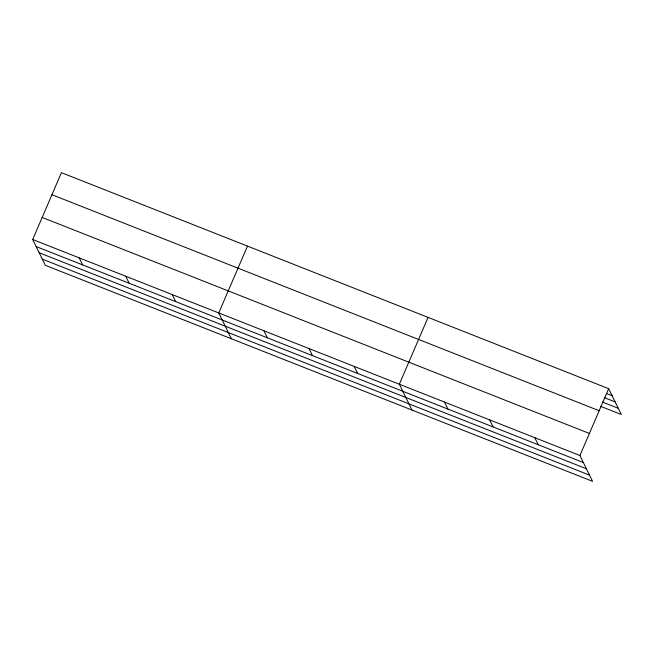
<?xml version="1.0" encoding="UTF-8"?>
<svg xmlns="http://www.w3.org/2000/svg" width="654" height="654" viewBox="0 0 654 654"><rect width="100%" height="100%" fill="white"/><g stroke="black" fill="none" stroke-linecap="round" stroke-linejoin="round"><path stroke-width="0.98" d="M32.7 239.511L579.926 455.519L592.573 481.336L45.347 265.32L32.7 239.511L61.427 172.664L608.653 388.68L621.3 414.489L600.609 406.322M247.482 246.108L218.755 312.955L231.402 338.764M428.068 317.394L399.341 384.233L411.987 410.05M579.926 455.519L608.653 388.68M606.462 393.487L612.103 395.719M604.795 397.828L615.136 401.916M602.277 401.981L618.267 408.3M51.944 194.72L599.17 410.737M42.183 217.447L589.409 433.463M36.15 246.55L583.376 462.558M39.183 252.746L586.409 468.755M42.314 259.131L589.54 475.139M534.784 437.698L538.234 444.745M489.633 419.876L493.083 426.923M444.491 402.055L447.941 409.102M354.198 366.42L357.648 373.459M309.048 348.598L312.498 355.637M263.905 330.777L267.355 337.816M172.239 294.594L175.689 301.633M125.732 276.233L129.181 283.272M79.216 257.872L82.666 264.911"/></g></svg>
